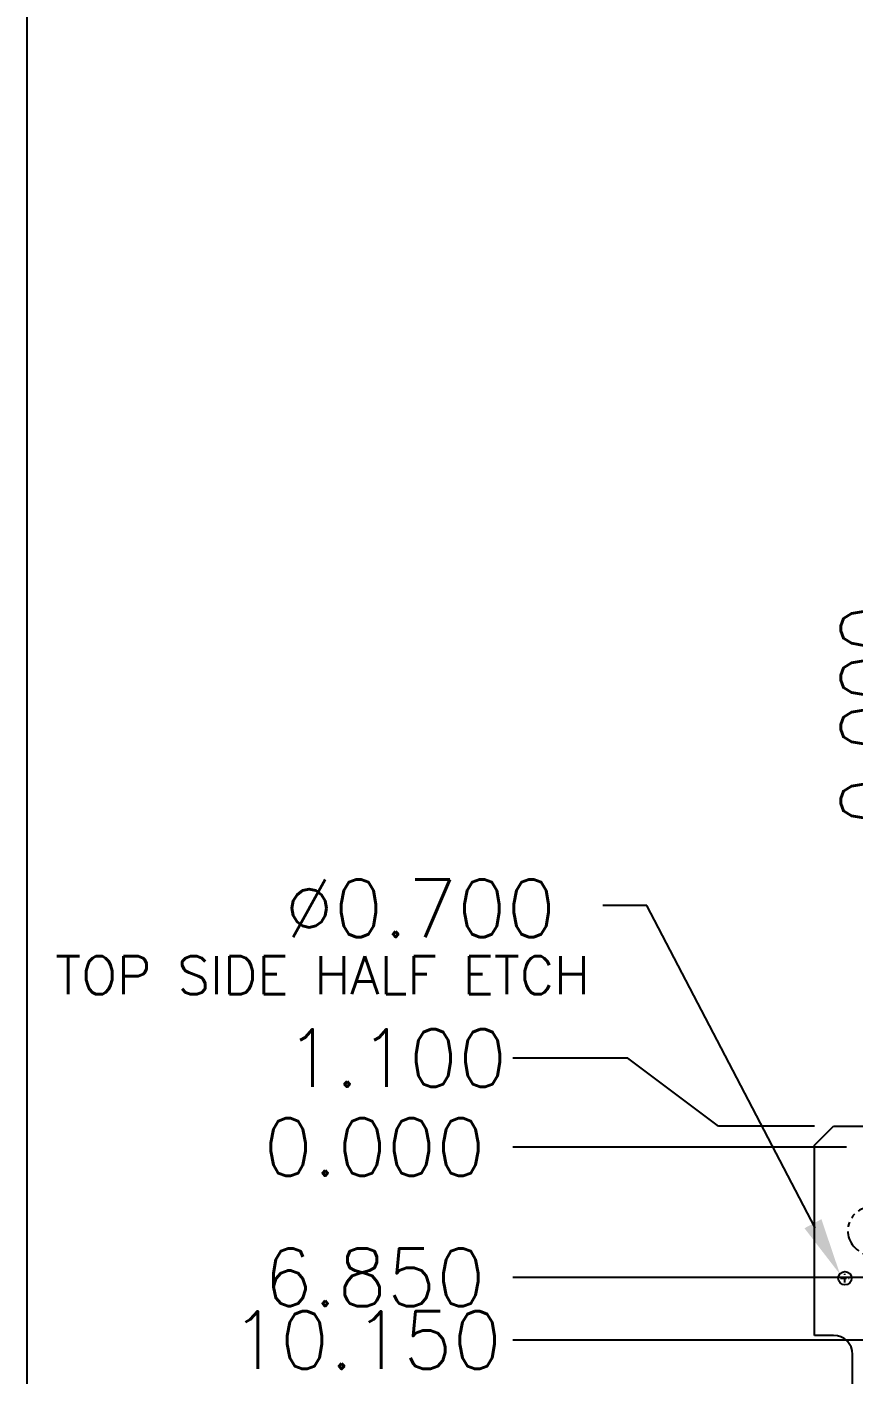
# Model space of a CAD drawing. Extents: x -336 to 28, y -457 to 7.
# Drawn here: x -336.4 to -293, y -277.3 to -206.4 of the extents above; entities that cross this region are included whole.
import ezdxf

# ---------------------------------------------------------------- set-up
doc = ezdxf.new("R2010")
doc.units = 0
doc.header["$MEASUREMENT"] = 0
doc.linetypes.add('CENTER', pattern=[50.8, 31.75, -6.35, 6.35, -6.35])
doc.linetypes.add('PHANTOM', pattern=[2.5, 1.25, -0.25, 0.25, -0.25, 0.25, -0.25])
for name, color, linetype in [('1', 7, 'CONTINUOUS'), ('1D', 4, 'CONTINUOUS'), ('2C', 41, 'CONTINUOUS'), ('TEMPLATE', 6, 'CONTINUOUS')]:
    doc.layers.add(name, color=color, linetype=linetype)
doc.styles.add('simplex', font='SIMPLEX.SHX')

msp = doc.modelspace()

# ---------------------------------------------------------------- linework, layer by layer
at = {"layer": '1'}
for p, q in [((-295.0362, -265.2262), (-294.0362, -264.2262)), ((-294.0362, -264.2262), (-46.0362, -264.2262)), ((-295.0362, -275.2262), (-295.0362, -265.2262)), ((-294.0362, -275.2262), (-295.0362, -275.2262)), ((-293.0362, -283.2262), (-293.0362, -276.2262))]:
    msp.add_line(p, q, dxfattribs=at)
msp.add_arc((-294.0362, -276.2262), 1, 0, 90, dxfattribs=at)
at = {"layer": '1D'}
for p, q in [((-303.8446, -252.6328), (-306.1584, -252.6328)), ((-294.997, -269.5735), (-303.8446, -252.6328)), ((-304.8411, -260.6474), (-310.8911, -260.6474)), ((-300.0862, -264.2262), (-304.8411, -260.6474)), ((-295.0442, -264.2262), (-300.0862, -264.2262)), ((-293.3567, -265.3262), (-310.8912, -265.3262))]:
    msp.add_line(p, q, dxfattribs=at)
at = {"layer": '1D', "linetype": 'ByBlock'}
for p, q in [((-289.4704, -272.1762), (-310.8911, -272.1762)), ((-289.4704, -275.4762), (-310.8911, -275.4762))]:
    msp.add_line(p, q, dxfattribs=at)
at = {"layer": '1D', "linetype": 'CENTER', "ltscale": 0.01}
for p, q in [((-293.6658, -272.2262), (-293.2065, -272.2262)), ((-293.4362, -272.4558), (-293.4362, -271.9966))]:
    msp.add_line(p, q, dxfattribs=at)
at = {"layer": '1D', "color": 2, "linetype": 'PHANTOM'}
msp.add_lwpolyline([(-236.7862, -268.7262), (-290.7862, -268.7262, -0.0990195), (-291.5554, -268.5724, 0.9166595), (-292.7092, -270.7795, -0.2559241), (-291.7862, -272.4648), (-291.7862, -297.4876, -0.2559241), (-292.7092, -299.1729, 0.5477226), (-292.7092, -301.2795, -0.2559241), (-291.7862, -302.9648), (-291.7862, -327.9876, -0.2559241), (-292.7092, -329.6729, 0.9166595), (-291.5554, -331.8801, -0.0990195), (-290.7862, -331.7262), (-236.7862, -331.7262, -0.0990195), (-236.0169, -331.8801, 0.9166595), (-234.8631, -329.6729, -0.2559241), (-235.7862, -327.9876), (-235.7862, -302.9648, -0.2559241), (-234.8631, -301.2795, 0.5477226), (-234.8631, -299.1729, -0.2559241), (-235.7862, -297.4876), (-235.7862, -272.4648, -0.2559241), (-234.8631, -270.7795, 0.9166595), (-236.0169, -268.5724, -0.0990195)], format="xyb", close=True, dxfattribs=at)
at = {"layer": '1D'}
msp.add_solid([(-294.6749, -269.1187), (-293.6919, -272.0236), (-295.5639, -269.5945)], dxfattribs=at)
at = {"layer": '2C'}
msp.add_circle((-293.4362, -272.2262), 0.35, dxfattribs=at)
at = {"layer": 'TEMPLATE', "color": 6}
msp.add_lwpolyline([(-336.4313, 6.6412), (-336.4313, -456.8566), (-7.2631, -456.8566), (-7.2631, 6.6412)], close=True, dxfattribs=at)

# ---------------------------------------------------------------- texts
at = {"layer": '1D', "style": 'simplex'}
msp.add_text('0.000', height=3.025, rotation=90, dxfattribs=at).set_placement((-290.6362, -248.4294))
for s, height, p in [('%%C0.700', 3.025, (-322.8916, -254.2824)), ('TOP SIDE HALF ETCH', 2, (-334.9528, -257.2926)), ('1.100', 3.025, (-322.8467, -262.1599)), ('0.000', 3.025, (-323.9992, -266.8387))]:
    msp.add_text(s, height=height, dxfattribs=at).set_placement(p)
at = {"layer": '1D', "color": 4, "linetype": 'ByBlock', "style": 'simplex'}
for s, p in [('6.850', (-323.9991, -273.6887)), ('10.150', (-325.7277, -276.9887))]:
    msp.add_text(s, height=3.025, dxfattribs=at).set_placement(p)

doc.saveas('drawing.dxf')
